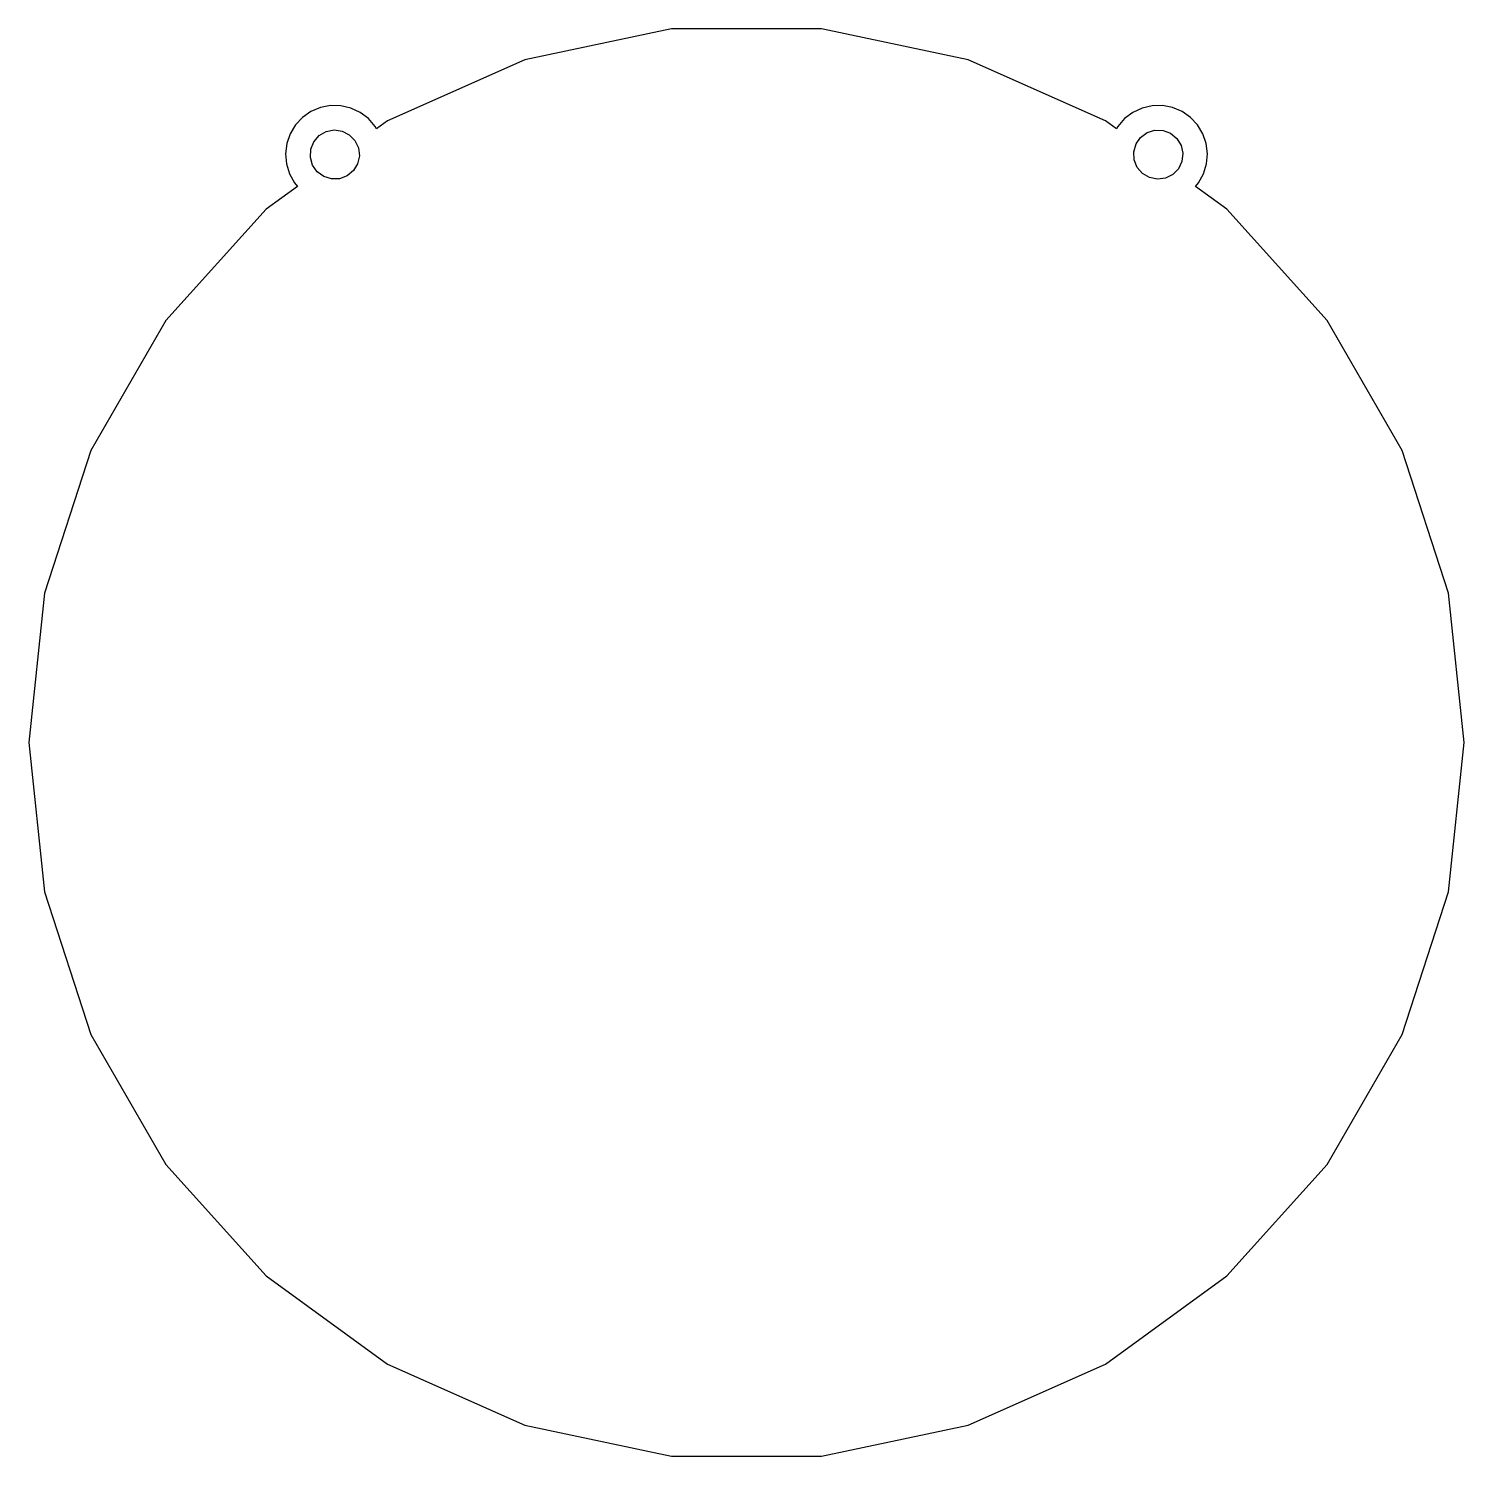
# Model space of a CAD drawing. Header units: metres. Extents: x 0 to 350, y 1 to 349.
import ezdxf

# ---------------------------------------------------------------- set-up
doc = ezdxf.new("R2010")
doc.units = ezdxf.units.M

msp = doc.modelspace()

# ---------------------------------------------------------------- linework, layer by layer
for p, q in [((156.708, 349.041), (120.922, 341.435)), ((193.292, 349.041), (156.708, 349.041)), ((229.078, 341.435), (193.292, 349.041)), ((120.922, 341.435), (87.5, 326.554)), ((262.5, 326.554), (229.078, 341.435)), ((71.1157, 329.827), (68.8064, 328.847)), ((73.5783, 330.306), (71.1157, 329.827)), ((76.0866, 330.262), (73.5783, 330.306)), ((78.5309, 329.698), (76.0866, 330.262)), ((80.8046, 328.638), (78.5309, 329.698)), ((271.469, 329.698), (269.195, 328.638)), ((273.913, 330.262), (271.469, 329.698)), ((276.422, 330.306), (273.913, 330.262)), ((278.884, 329.827), (276.422, 330.306)), ((281.194, 328.847), (278.884, 329.827)), ((65.0405, 325.573), (63.7484, 323.423)), ((66.7514, 327.408), (65.0405, 325.573)), ((68.8064, 328.847), (66.7514, 327.408)), ((82.8081, 327.128), (80.8046, 328.638)), ((84.4539, 325.235), (82.8081, 327.128)), ((87.5, 326.554), (84.8069, 324.598)), ((265.193, 324.598), (262.5, 326.554)), ((267.192, 327.128), (265.546, 325.235)), ((269.195, 328.638), (267.192, 327.128)), ((283.249, 327.408), (281.194, 328.847)), ((284.959, 325.573), (283.249, 327.408)), ((286.252, 323.423), (284.959, 325.573)), ((63.7484, 323.423), (62.9317, 321.051)), ((69.4982, 321.47), (70.7886, 322.966)), ((70.7886, 322.966), (72.4945, 323.961)), ((72.4945, 323.961), (74.4313, 324.348)), ((74.4313, 324.348), (76.3889, 324.086)), ((76.3889, 324.086), (78.1553, 323.202)), ((78.1553, 323.202), (79.539, 321.793)), ((84.8069, 324.598), (84.4539, 325.235)), ((265.546, 325.235), (265.193, 324.598)), ((269.962, 320.937), (271.094, 322.555)), ((271.094, 322.555), (272.691, 323.718)), ((272.691, 323.718), (274.579, 324.298)), ((274.579, 324.298), (276.553, 324.235)), ((276.553, 324.235), (278.4, 323.534)), ((278.4, 323.534), (279.919, 322.271)), ((279.919, 322.271), (280.945, 320.584)), ((287.068, 321.051), (286.252, 323.423)), ((62.9317, 321.051), (62.626, 318.561)), ((62.626, 318.561), (62.8446, 316.062)), ((68.6636, 317.664), (68.7634, 319.637)), ((68.7634, 319.637), (69.4982, 321.47)), ((79.539, 321.793), (80.3902, 320.011)), ((80.3902, 320.011), (80.6165, 318.049)), ((269.415, 319.039), (269.962, 320.937)), ((269.515, 317.066), (269.415, 319.039)), ((280.945, 320.584), (281.368, 318.655)), ((281.368, 318.655), (281.142, 316.692)), ((287.374, 318.561), (287.068, 321.051)), ((287.155, 316.062), (287.374, 318.561)), ((62.8446, 316.062), (63.5781, 313.663)), ((69.2098, 315.766), (68.6636, 317.664)), ((70.3427, 314.148), (69.2098, 315.766)), ((80.1934, 316.119), (79.1668, 314.432)), ((80.6165, 318.049), (80.1934, 316.119)), ((270.25, 315.233), (269.515, 317.066)), ((271.54, 313.738), (270.25, 315.233)), ((281.142, 316.692), (280.291, 314.91)), ((286.422, 313.663), (287.155, 316.062)), ((63.5781, 313.663), (64.7943, 311.469)), ((71.9395, 312.986), (70.3427, 314.148)), ((73.8273, 312.405), (71.9395, 312.986)), ((75.8014, 312.468), (73.8273, 312.405)), ((77.648, 313.169), (75.8014, 312.468)), ((79.1668, 314.432), (77.648, 313.169)), ((273.246, 312.742), (271.54, 313.738)), ((275.183, 312.355), (273.246, 312.742)), ((277.141, 312.617), (275.183, 312.355)), ((278.907, 313.501), (277.141, 312.617)), ((280.291, 314.91), (278.907, 313.501)), ((285.206, 311.469), (286.422, 313.663)), ((65.546, 310.604), (57.9021, 305.05)), ((64.7943, 311.469), (65.546, 310.604)), ((284.454, 310.604), (285.206, 311.469)), ((292.098, 305.05), (284.454, 310.604)), ((57.9021, 305.05), (33.422, 277.862)), ((316.578, 277.862), (292.098, 305.05)), ((33.422, 277.862), (15.1295, 246.179)), ((334.87, 246.179), (316.578, 277.862)), ((15.1295, 246.179), (3.82417, 211.385)), ((346.176, 211.385), (334.87, 246.179)), ((3.82417, 211.385), (0, 175)), ((350, 175), (346.176, 211.385)), ((0, 175), (3.82417, 138.615)), ((346.176, 138.615), (350, 175)), ((3.82417, 138.615), (15.1295, 103.821)), ((334.87, 103.821), (346.176, 138.615)), ((15.1295, 103.821), (33.422, 72.1376)), ((316.578, 72.1376), (334.87, 103.821)), ((33.422, 72.1376), (57.9021, 44.9497)), ((292.098, 44.9497), (316.578, 72.1376)), ((57.9021, 44.9497), (87.5, 23.4456)), ((262.5, 23.4456), (292.098, 44.9497)), ((87.5, 23.4456), (120.922, 8.56512)), ((229.078, 8.56512), (262.5, 23.4456)), ((120.922, 8.56512), (156.708, 0.95868)), ((193.292, 0.95868), (229.078, 8.56512)), ((156.708, 0.95868), (193.292, 0.95868))]:
    msp.add_line(p, q)

doc.saveas('drawing.dxf')
